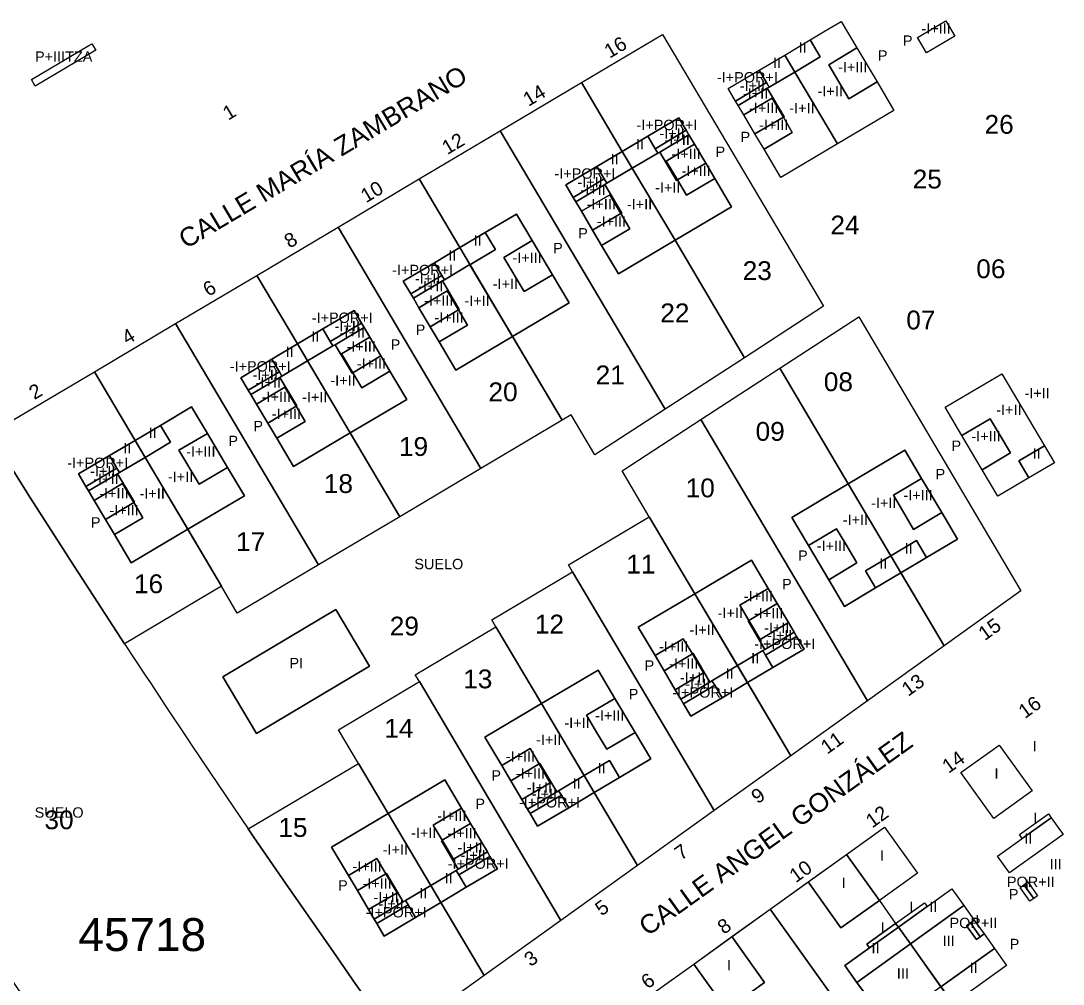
# Model space of a CAD drawing. Header units: millimetres. Extents: x 2440 to 3220, y 1839 to 2413.
# Drawn here: x 3109 to 3220, y 2310.1 to 2412.6 of the extents above; entities that cross this region are included whole.
import ezdxf
from ezdxf.enums import TextEntityAlignment as Align

# ---------------------------------------------------------------- set-up
doc = ezdxf.new("R2010")
doc.units = ezdxf.units.MM
for name, color, linetype in [('140200', 6, 'Continuous'), ('145101', 6, 'Continuous'), ('145201', 1, 'Continuous'), ('PG-AA', 8, 'Continuous'), ('PG-LI', 4, 'Continuous'), ('TXT_CALLE', 7, 'Continuous'), ('TXT_NUM_POLICIA', 7, 'Continuous')]:
    doc.layers.add(name, color=color, linetype=linetype)
doc.styles.add('Arial', font='Arial Regular.ttf')
doc.styles.get("Standard").update_dxf_attribs({"font": 'ARIAL.TTF'})

msp = doc.modelspace()

# ---------------------------------------------------------------- linework, layer by layer
at = {"layer": '140200'}
for points in [[(3186.06, 2376.78), (3178.68, 2389.27), (3173.05, 2398.73), (3168.71, 2406.05), (3177.35, 2411.17), (3194.49, 2382.27), (3186.06, 2376.78), (3186.06, 2376.78)], [(3177.63, 2371.31), (3160.07, 2400.92), (3168.71, 2406.05), (3173.05, 2398.73), (3178.68, 2389.27), (3186.06, 2376.78), (3177.63, 2371.31), (3177.63, 2371.31)], [(3166.65, 2370.12), (3155.76, 2388.49), (3151.43, 2395.8), (3160.07, 2400.92), (3177.63, 2371.31), (3170.14, 2366.44), (3167.61, 2370.69), (3166.65, 2370.12), (3166.65, 2370.12)], [(3158, 2365), (3142.79, 2390.67), (3151.43, 2395.8), (3155.76, 2388.49), (3166.65, 2370.12), (3158, 2365), (3158, 2365)], [(3149.36, 2359.86), (3138.47, 2378.24), (3134.14, 2385.54), (3142.79, 2390.67), (3158, 2365), (3149.36, 2359.86), (3149.36, 2359.86)], [(3140.71, 2354.75), (3125.5, 2380.42), (3134.14, 2385.54), (3138.47, 2378.24), (3149.36, 2359.86), (3140.71, 2354.75), (3140.71, 2354.75)], [(3130.38, 2352.47), (3121.18, 2367.98), (3116.85, 2375.29), (3125.5, 2380.42), (3140.71, 2354.75), (3132.07, 2349.62), (3130.38, 2352.47), (3130.38, 2352.47)], [(3207.33, 2346.14), (3197.11, 2363.37), (3189.82, 2375.65), (3198.22, 2381.12), (3215.49, 2351.99), (3207.33, 2346.14), (3207.33, 2346.14)], [(3120.07, 2346.35), (3115.93, 2352.68), (3114.32, 2355.2), (3113.23, 2356.88), (3109.99, 2361.93), (3105.73, 2368.71), (3116.85, 2375.29), (3121.18, 2367.98), (3130.38, 2352.47), (3120.07, 2346.35), (3120.07, 2346.35)], [(3199.16, 2340.29), (3181.43, 2370.2), (3189.82, 2375.65), (3197.11, 2363.37), (3207.33, 2346.14), (3199.16, 2340.29), (3199.16, 2340.29)], [(3175.92, 2359.85), (3173.03, 2364.73), (3181.43, 2370.2), (3199.16, 2340.29), (3190.99, 2334.43), (3180.78, 2351.67), (3175.92, 2359.85), (3175.92, 2359.85)], [(3105.73, 2368.71), (3109.99, 2361.93), (3113.23, 2356.88), (3114.32, 2355.2), (3115.93, 2352.68), (3120.07, 2346.35), (3122.26, 2343), (3122.83, 2342.18), (3124.47, 2339.68), (3126.7, 2336.35), (3127.24, 2335.51), (3130.03, 2331.37), (3133.24, 2326.66), (3133.8, 2325.82), (3137.19, 2320.87), (3142.33, 2313.49), (3144.63, 2310.22), (3145.78, 2308.58), (3146.94, 2306.95), (3148.86, 2304.26), (3145.85, 2302.12), (3124.48, 2286.81), (3112.85, 2303.66), (3101.71, 2319.79)], [(3167.76, 2354.01), (3167.31, 2354.76), (3175.92, 2359.85), (3180.78, 2351.67), (3190.99, 2334.43), (3182.83, 2328.6), (3167.76, 2354.01), (3167.76, 2354.01)], [(3159.6, 2348.16), (3159.16, 2348.91), (3167.76, 2354.01), (3182.83, 2328.6), (3174.67, 2322.75), (3170.07, 2330.52), (3164.46, 2339.98), (3159.6, 2348.16), (3159.6, 2348.16)], [(3151.45, 2342.32), (3151, 2343.06), (3159.6, 2348.16), (3164.46, 2339.98), (3170.07, 2330.52), (3174.67, 2322.75), (3166.51, 2316.9), (3151.45, 2342.32), (3151.45, 2342.32)], [(3144.98, 2333.62), (3142.84, 2337.21), (3151.45, 2342.32), (3166.51, 2316.9), (3158.35, 2311.05), (3148.13, 2328.29), (3144.98, 2333.62), (3144.98, 2333.62)], [(3158.35, 2311.05), (3148.86, 2304.26), (3146.94, 2306.95), (3145.78, 2308.58), (3144.63, 2310.22), (3142.33, 2313.49), (3137.19, 2320.87), (3133.8, 2325.82), (3133.24, 2326.66), (3144.98, 2333.62), (3148.13, 2328.29), (3158.35, 2311.05), (3158.35, 2311.05)], [(3209.8, 2288.73), (3188.78, 2318.1), (3196.91, 2323.92), (3200.42, 2319.04), (3202.15, 2316.6), (3202.45, 2316.2), (3208.26, 2308.06), (3217.74, 2294.82), (3209.8, 2288.73), (3209.8, 2288.73)], [(3187.46, 2302.77), (3185.89, 2304.96), (3184.15, 2307.4), (3180.66, 2312.28), (3188.78, 2318.1), (3209.8, 2288.73), (3201.86, 2282.64), (3187.46, 2302.77), (3187.46, 2302.77)], [(3193.91, 2276.55), (3172.52, 2306.45), (3180.66, 2312.28), (3184.15, 2307.4), (3185.89, 2304.96), (3187.46, 2302.77), (3201.86, 2282.64), (3193.91, 2276.55), (3193.91, 2276.55)]]:
    msp.add_lwpolyline(points, dxfattribs=at)
at = {"layer": 'PG-LI'}
for points in [[(3195.95, 2399.52), (3191.41, 2407.17), (3194.13, 2408.78), (3193.05, 2410.59), (3194.65, 2411.54), (3196.37, 2412.56), (3198.03, 2409.73), (3195.03, 2407.94), (3197.17, 2404.32), (3200.19, 2406.11), (3201.97, 2403.09), (3195.95, 2399.52), (3195.95, 2399.52)], [(3205.44, 2409.22), (3204.47, 2410.83), (3207.49, 2412.61), (3208.44, 2410.99), (3205.44, 2409.22), (3205.44, 2409.22)], [(3116.59, 2410.18), (3117, 2409.48), (3110.55, 2405.66), (3110.15, 2406.36), (3116.25, 2409.98), (3116.59, 2410.18), (3116.59, 2410.18)], [(3173.05, 2398.73), (3168.71, 2406.05), (3177.35, 2411.17), (3194.49, 2382.27), (3186.06, 2376.78), (3178.68, 2389.27), (3184.68, 2392.84), (3182.9, 2395.85), (3181.94, 2397.47), (3180.74, 2399.48), (3180.14, 2400.5), (3179.86, 2400.97), (3179.08, 2402.31), (3175.76, 2400.34), (3173.05, 2398.73), (3173.05, 2398.73)], [(3191.41, 2407.17), (3190.34, 2408.98), (3193.05, 2410.59), (3194.13, 2408.78), (3191.41, 2407.17), (3191.41, 2407.17)], [(3188.42, 2406.06), (3187.63, 2407.38), (3190.34, 2408.98), (3191.41, 2407.17), (3188.7, 2405.57), (3188.42, 2406.06), (3188.42, 2406.06)], [(3200.19, 2406.11), (3197.17, 2404.32), (3195.03, 2407.94), (3198.03, 2409.73), (3200.19, 2406.11), (3200.19, 2406.11)], [(3185.11, 2404.08), (3184.32, 2405.42), (3187.63, 2407.38), (3188.42, 2406.06), (3185.11, 2404.08), (3185.11, 2404.08)], [(3195.95, 2399.52), (3189.93, 2395.95), (3188.15, 2398.96), (3191.15, 2400.74), (3190.2, 2402.36), (3190.29, 2402.41), (3188.49, 2405.46), (3188.7, 2405.57), (3191.41, 2407.17), (3195.95, 2399.52), (3195.95, 2399.52)], [(3178.68, 2389.27), (3186.06, 2376.78), (3177.63, 2371.31), (3160.07, 2400.92), (3168.71, 2406.05), (3173.05, 2398.73), (3170.35, 2397.12), (3167.03, 2395.16), (3167.82, 2393.83), (3168.1, 2393.36), (3168.7, 2392.35), (3169.89, 2390.33), (3170.85, 2388.71), (3172.64, 2385.71), (3178.68, 2389.27), (3178.68, 2389.27)], [(3185.4, 2403.61), (3185.11, 2404.08), (3188.42, 2406.06), (3188.7, 2405.57), (3188.49, 2405.46), (3185.4, 2403.61), (3185.4, 2403.61)], [(3185.99, 2402.6), (3185.4, 2403.61), (3188.49, 2405.46), (3190.29, 2402.41), (3190.2, 2402.36), (3189, 2404.38), (3185.99, 2402.6), (3185.99, 2402.6)], [(3187.18, 2400.58), (3185.99, 2402.6), (3189, 2404.38), (3190.2, 2402.36), (3187.18, 2400.58), (3187.18, 2400.58)], [(3176.55, 2399.01), (3175.76, 2400.34), (3179.08, 2402.31), (3179.86, 2400.97), (3176.55, 2399.01), (3176.55, 2399.01)], [(3188.15, 2398.96), (3187.18, 2400.58), (3190.2, 2402.36), (3191.15, 2400.74), (3188.15, 2398.96), (3188.15, 2398.96)], [(3155.76, 2388.49), (3151.43, 2395.8), (3160.07, 2400.92), (3177.63, 2371.31), (3170.14, 2366.44), (3167.61, 2370.69), (3166.65, 2370.12), (3161.37, 2379.02), (3167.39, 2382.6), (3165.61, 2385.6), (3163.46, 2389.24), (3161.79, 2392.05), (3158.47, 2390.09), (3155.76, 2388.49), (3155.76, 2388.49)], [(3174.12, 2396.93), (3173.05, 2398.73), (3175.76, 2400.34), (3176.55, 2399.01), (3176.85, 2398.53), (3174.12, 2396.93), (3174.12, 2396.93)], [(3176.85, 2398.53), (3176.55, 2399.01), (3179.86, 2400.97), (3180.14, 2400.5), (3177.05, 2398.66), (3176.85, 2398.53), (3176.85, 2398.53)], [(3178.93, 2395.69), (3178.84, 2395.63), (3177.05, 2398.66), (3180.14, 2400.5), (3180.74, 2399.48), (3177.73, 2397.7), (3178.93, 2395.69), (3178.93, 2395.69)], [(3178.93, 2395.69), (3177.73, 2397.7), (3180.74, 2399.48), (3181.94, 2397.47), (3178.93, 2395.69), (3178.93, 2395.69)], [(3171.14, 2395.8), (3170.35, 2397.12), (3173.05, 2398.73), (3174.12, 2396.93), (3171.41, 2395.33), (3171.14, 2395.8), (3171.14, 2395.8)], [(3178.68, 2389.27), (3174.12, 2396.93), (3176.85, 2398.53), (3177.05, 2398.66), (3178.84, 2395.63), (3178.93, 2395.69), (3179.88, 2394.07), (3182.9, 2395.85), (3184.68, 2392.84), (3178.68, 2389.27), (3178.68, 2389.27)], [(3167.82, 2393.83), (3167.03, 2395.16), (3170.35, 2397.12), (3171.14, 2395.8), (3167.82, 2393.83), (3167.82, 2393.83)], [(3178.68, 2389.27), (3172.64, 2385.71), (3170.85, 2388.71), (3173.87, 2390.5), (3172.91, 2392.11), (3172.99, 2392.16), (3171.2, 2395.2), (3171.41, 2395.33), (3174.12, 2396.93), (3178.68, 2389.27), (3178.68, 2389.27)], [(3182.9, 2395.85), (3179.88, 2394.07), (3178.93, 2395.69), (3181.94, 2397.47), (3182.9, 2395.85), (3182.9, 2395.85)], [(3161.37, 2379.02), (3166.65, 2370.12), (3158, 2365), (3142.79, 2390.67), (3151.43, 2395.8), (3155.76, 2388.49), (3153.07, 2386.88), (3149.74, 2384.91), (3150.53, 2383.59), (3150.82, 2383.1), (3151.41, 2382.09), (3152.61, 2380.08), (3153.56, 2378.46), (3155.35, 2375.45), (3161.37, 2379.02), (3161.37, 2379.02)], [(3168.1, 2393.36), (3167.82, 2393.83), (3171.14, 2395.8), (3171.41, 2395.33), (3171.2, 2395.2), (3168.1, 2393.36), (3168.1, 2393.36)], [(3168.7, 2392.35), (3168.1, 2393.36), (3171.2, 2395.2), (3172.99, 2392.16), (3172.91, 2392.11), (3171.71, 2394.12), (3168.7, 2392.35), (3168.7, 2392.35)], [(3169.89, 2390.33), (3168.7, 2392.35), (3171.71, 2394.12), (3172.91, 2392.11), (3169.89, 2390.33), (3169.89, 2390.33)], [(3161.37, 2379.02), (3156.84, 2386.67), (3159.54, 2388.29), (3158.47, 2390.09), (3161.79, 2392.05), (3163.46, 2389.24), (3160.44, 2387.45), (3162.59, 2383.81), (3165.61, 2385.6), (3167.39, 2382.6), (3161.37, 2379.02), (3161.37, 2379.02)], [(3170.85, 2388.71), (3169.89, 2390.33), (3172.91, 2392.11), (3173.87, 2390.5), (3170.85, 2388.71), (3170.85, 2388.71)], [(3138.47, 2378.24), (3134.14, 2385.54), (3142.79, 2390.67), (3158, 2365), (3149.36, 2359.86), (3144.08, 2368.77), (3150.11, 2372.34), (3148.31, 2375.35), (3147.35, 2376.97), (3146.17, 2378.98), (3145.56, 2379.99), (3145.29, 2380.47), (3144.5, 2381.8), (3141.18, 2379.84), (3138.47, 2378.24), (3138.47, 2378.24)], [(3156.84, 2386.67), (3155.76, 2388.49), (3158.47, 2390.09), (3159.54, 2388.29), (3156.84, 2386.67), (3156.84, 2386.67)], [(3162.59, 2383.81), (3160.44, 2387.45), (3163.46, 2389.24), (3165.61, 2385.6), (3162.59, 2383.81), (3162.59, 2383.81)], [(3153.85, 2385.54), (3153.07, 2386.88), (3155.76, 2388.49), (3156.83, 2386.68), (3154.12, 2385.07), (3153.85, 2385.54), (3153.85, 2385.54)], [(3150.53, 2383.59), (3149.74, 2384.91), (3153.07, 2386.88), (3153.85, 2385.54), (3150.53, 2383.59), (3150.53, 2383.59)], [(3161.37, 2379.02), (3155.35, 2375.45), (3153.56, 2378.46), (3156.58, 2380.25), (3155.62, 2381.87), (3155.7, 2381.92), (3153.91, 2384.94), (3154.12, 2385.07), (3156.83, 2386.68), (3161.37, 2379.02), (3161.37, 2379.02)], [(3144.08, 2368.77), (3149.36, 2359.86), (3140.71, 2354.75), (3125.5, 2380.42), (3134.14, 2385.54), (3138.47, 2378.24), (3135.76, 2376.63), (3132.45, 2374.65), (3133.24, 2373.33), (3133.52, 2372.86), (3134.12, 2371.84), (3135.32, 2369.83), (3136.27, 2368.21), (3138.06, 2365.19), (3144.08, 2368.77), (3144.08, 2368.77)], [(3150.82, 2383.1), (3150.53, 2383.59), (3153.85, 2385.54), (3154.12, 2385.07), (3153.91, 2384.94), (3150.82, 2383.1), (3150.82, 2383.1)], [(3151.41, 2382.09), (3150.82, 2383.1), (3153.91, 2384.94), (3155.7, 2381.92), (3155.62, 2381.87), (3154.42, 2383.88), (3151.41, 2382.09), (3151.41, 2382.09)], [(3152.61, 2380.08), (3151.41, 2382.09), (3154.42, 2383.88), (3155.62, 2381.87), (3152.61, 2380.08), (3152.61, 2380.08)], [(3141.97, 2378.51), (3141.18, 2379.84), (3144.5, 2381.8), (3145.29, 2380.47), (3141.97, 2378.51), (3141.97, 2378.51)], [(3153.56, 2378.46), (3152.61, 2380.08), (3155.62, 2381.87), (3156.58, 2380.25), (3153.56, 2378.46), (3153.56, 2378.46)], [(3121.18, 2367.98), (3116.85, 2375.29), (3125.5, 2380.42), (3140.71, 2354.75), (3132.07, 2349.62), (3130.38, 2352.47), (3126.79, 2358.53), (3132.82, 2362.08), (3131.02, 2365.1), (3128.88, 2368.73), (3127.2, 2371.55), (3123.89, 2369.58), (3121.18, 2367.98), (3121.18, 2367.98)], [(3142.25, 2378.04), (3141.97, 2378.51), (3145.29, 2380.47), (3145.56, 2379.99), (3142.47, 2378.16), (3142.25, 2378.04), (3142.25, 2378.04)], [(3197.11, 2363.37), (3189.82, 2375.65), (3198.22, 2381.12), (3215.49, 2351.99), (3207.33, 2346.14), (3202.72, 2353.91), (3205.43, 2355.52), (3208.74, 2357.48), (3207.07, 2360.3), (3204.91, 2363.93), (3203.14, 2366.94), (3197.11, 2363.37), (3197.11, 2363.37)], [(3139.54, 2376.43), (3138.47, 2378.24), (3141.18, 2379.84), (3141.97, 2378.51), (3142.25, 2378.04), (3139.54, 2376.43), (3139.54, 2376.43)], [(3144.35, 2375.18), (3144.28, 2375.13), (3142.47, 2378.16), (3145.56, 2379.99), (3146.17, 2378.98), (3143.15, 2377.2), (3144.35, 2375.18), (3144.35, 2375.18)], [(3136.55, 2375.29), (3135.76, 2376.63), (3138.47, 2378.24), (3139.54, 2376.43), (3136.82, 2374.82), (3136.55, 2375.29), (3136.55, 2375.29)], [(3144.08, 2368.77), (3139.54, 2376.43), (3142.25, 2378.04), (3142.47, 2378.16), (3144.28, 2375.13), (3144.35, 2375.18), (3145.31, 2373.56), (3148.31, 2375.35), (3150.11, 2372.34), (3144.08, 2368.77), (3144.08, 2368.77)], [(3144.35, 2375.18), (3143.15, 2377.2), (3146.17, 2378.98), (3147.35, 2376.97), (3144.35, 2375.18), (3144.35, 2375.18)], [(3148.31, 2375.35), (3145.31, 2373.56), (3144.35, 2375.18), (3147.35, 2376.97), (3148.31, 2375.35), (3148.31, 2375.35)], [(3133.24, 2373.33), (3132.45, 2374.65), (3135.76, 2376.63), (3136.55, 2375.29), (3133.24, 2373.33), (3133.24, 2373.33)], [(3144.08, 2368.77), (3138.06, 2365.19), (3136.27, 2368.21), (3139.29, 2370), (3138.33, 2371.62), (3138.41, 2371.67), (3136.61, 2374.69), (3136.82, 2374.82), (3139.54, 2376.43), (3144.08, 2368.77), (3144.08, 2368.77)], [(3126.79, 2358.53), (3130.38, 2352.47), (3120.07, 2346.35), (3115.93, 2352.68), (3114.32, 2355.2), (3113.23, 2356.88), (3109.99, 2361.93), (3105.73, 2368.71), (3116.85, 2375.29), (3121.18, 2367.98), (3118.47, 2366.38), (3115.16, 2364.43), (3115.95, 2363.07), (3116.23, 2362.61), (3116.83, 2361.59), (3118.03, 2359.58), (3118.99, 2357.97), (3120.76, 2354.95), (3126.79, 2358.53), (3126.79, 2358.53)], [(3133.52, 2372.86), (3133.24, 2373.33), (3136.55, 2375.29), (3136.82, 2374.82), (3136.61, 2374.69), (3133.52, 2372.86), (3133.52, 2372.86)], [(3134.12, 2371.84), (3133.52, 2372.86), (3136.61, 2374.69), (3138.41, 2371.67), (3138.33, 2371.62), (3137.13, 2373.63), (3134.12, 2371.84), (3134.12, 2371.84)], [(3202.72, 2353.91), (3207.33, 2346.14), (3199.16, 2340.29), (3181.43, 2370.2), (3189.82, 2375.65), (3197.11, 2363.37), (3191.09, 2359.79), (3192.88, 2356.79), (3195.03, 2353.16), (3196.7, 2350.33), (3200.01, 2352.31), (3202.72, 2353.91), (3202.72, 2353.91)], [(3209.21, 2368.5), (3207.42, 2371.5), (3213.45, 2375.07), (3217.99, 2367.42), (3215.28, 2365.81), (3216.34, 2364), (3213.04, 2362.05), (3211.36, 2364.86), (3214.37, 2366.65), (3213.18, 2368.67), (3212.22, 2370.28), (3209.21, 2368.5), (3209.21, 2368.5)], [(3135.32, 2369.83), (3134.12, 2371.84), (3137.13, 2373.63), (3138.33, 2371.62), (3135.32, 2369.83), (3135.32, 2369.83)], [(3126.79, 2358.53), (3122.25, 2366.18), (3124.96, 2367.78), (3123.89, 2369.58), (3127.2, 2371.55), (3128.88, 2368.73), (3125.86, 2366.94), (3128.02, 2363.32), (3131.02, 2365.1), (3132.82, 2362.08), (3126.79, 2358.53), (3126.79, 2358.53)], [(3136.27, 2368.21), (3135.32, 2369.83), (3138.33, 2371.62), (3139.29, 2370), (3136.27, 2368.21), (3136.27, 2368.21)], [(3180.78, 2351.67), (3175.92, 2359.85), (3173.03, 2364.73), (3181.43, 2370.2), (3199.16, 2340.29), (3190.99, 2334.43), (3186.38, 2342.21), (3189.09, 2343.82), (3192.4, 2345.77), (3191.61, 2347.11), (3191.34, 2347.58), (3190.74, 2348.6), (3189.54, 2350.62), (3188.58, 2352.23), (3186.8, 2355.24), (3180.78, 2351.67), (3180.78, 2351.67)], [(3211.36, 2364.86), (3209.21, 2368.5), (3212.22, 2370.28), (3213.18, 2368.67), (3214.37, 2366.65), (3211.36, 2364.86), (3211.36, 2364.86)], [(3122.25, 2366.18), (3121.18, 2367.98), (3123.89, 2369.58), (3124.96, 2367.78), (3122.25, 2366.18), (3122.25, 2366.18)], [(3105.73, 2368.71), (3109.99, 2361.93), (3113.23, 2356.88), (3114.32, 2355.2), (3115.93, 2352.68), (3120.07, 2346.35), (3122.26, 2343), (3122.83, 2342.18), (3124.47, 2339.68), (3126.7, 2336.35), (3127.24, 2335.51), (3130.03, 2331.37), (3133.24, 2326.66), (3133.8, 2325.82), (3137.19, 2320.87), (3142.33, 2313.49), (3144.63, 2310.22), (3145.78, 2308.58), (3146.94, 2306.95), (3148.86, 2304.26), (3145.85, 2302.12), (3124.48, 2286.81), (3112.85, 2303.66), (3101.71, 2319.79)], [(3119.26, 2365.04), (3118.47, 2366.38), (3121.18, 2367.98), (3122.25, 2366.18), (3119.54, 2364.57), (3119.26, 2365.04), (3119.26, 2365.04)], [(3131.02, 2365.1), (3128.02, 2363.32), (3125.86, 2366.94), (3128.88, 2368.73), (3131.02, 2365.1), (3131.02, 2365.1)], [(3201.65, 2355.71), (3197.11, 2363.37), (3203.14, 2366.94), (3204.91, 2363.93), (3201.91, 2362.14), (3202.87, 2360.52), (3204.06, 2358.52), (3207.07, 2360.3), (3208.74, 2357.48), (3205.43, 2355.52), (3204.36, 2357.32), (3201.65, 2355.71), (3201.65, 2355.71)], [(3216.34, 2364), (3215.28, 2365.81), (3217.99, 2367.42), (3219.06, 2365.61), (3216.34, 2364), (3216.34, 2364)], [(3115.95, 2363.07), (3115.16, 2364.43), (3118.47, 2366.38), (3119.26, 2365.04), (3115.95, 2363.07), (3115.95, 2363.07)], [(3126.79, 2358.53), (3120.76, 2354.95), (3118.99, 2357.97), (3122, 2359.74), (3121.04, 2361.36), (3121.12, 2361.42), (3119.32, 2364.44), (3119.54, 2364.57), (3122.25, 2366.18), (3126.79, 2358.53), (3126.79, 2358.53)], [(3116.23, 2362.61), (3115.95, 2363.07), (3119.26, 2365.04), (3119.54, 2364.57), (3119.32, 2364.44), (3116.23, 2362.61), (3116.23, 2362.61)], [(3116.83, 2361.59), (3116.23, 2362.61), (3119.32, 2364.44), (3121.12, 2361.42), (3121.04, 2361.36), (3119.85, 2363.38), (3116.83, 2361.59), (3116.83, 2361.59)], [(3207.07, 2360.3), (3204.06, 2358.52), (3202.87, 2360.52), (3201.91, 2362.14), (3204.91, 2363.93), (3207.07, 2360.3), (3207.07, 2360.3)], [(3118.03, 2359.58), (3116.83, 2361.59), (3119.85, 2363.38), (3121.04, 2361.36), (3118.03, 2359.58), (3118.03, 2359.58)], [(3192.88, 2356.79), (3191.09, 2359.79), (3197.11, 2363.37), (3201.65, 2355.71), (3198.94, 2354.11), (3200.01, 2352.31), (3196.7, 2350.33), (3195.03, 2353.16), (3198.03, 2354.94), (3196.84, 2356.96), (3195.87, 2358.58), (3192.88, 2356.79), (3192.88, 2356.79)], [(3118.99, 2357.97), (3118.03, 2359.58), (3121.04, 2361.36), (3122, 2359.74), (3118.99, 2357.97), (3118.99, 2357.97)], [(3186.38, 2342.21), (3190.99, 2334.43), (3182.83, 2328.6), (3167.76, 2354.01), (3167.31, 2354.76), (3175.92, 2359.85), (3180.78, 2351.67), (3174.75, 2348.1), (3176.54, 2345.09), (3177.5, 2343.47), (3178.69, 2341.46), (3179.29, 2340.44), (3179.57, 2339.97), (3180.36, 2338.64), (3183.67, 2340.6), (3186.38, 2342.21), (3186.38, 2342.21)], [(3195.03, 2353.16), (3192.88, 2356.79), (3195.87, 2358.58), (3196.84, 2356.96), (3198.03, 2354.94), (3195.03, 2353.16), (3195.03, 2353.16)], [(3202.72, 2353.91), (3201.65, 2355.71), (3204.36, 2357.32), (3205.43, 2355.52), (3202.72, 2353.91), (3202.72, 2353.91)], [(3200.01, 2352.31), (3198.94, 2354.11), (3201.65, 2355.71), (3202.72, 2353.91), (3200.01, 2352.31), (3200.01, 2352.31)], [(3185.31, 2344.02), (3180.78, 2351.67), (3186.8, 2355.24), (3188.58, 2352.23), (3185.57, 2350.45), (3186.53, 2348.83), (3186.45, 2348.78), (3188.23, 2345.75), (3188.02, 2345.62), (3185.31, 2344.02), (3185.31, 2344.02)], [(3164.46, 2339.98), (3159.6, 2348.16), (3159.16, 2348.91), (3167.76, 2354.01), (3182.83, 2328.6), (3174.67, 2322.75), (3170.07, 2330.52), (3172.77, 2332.12), (3176.09, 2334.09), (3174.42, 2336.91), (3172.26, 2340.54), (3170.48, 2343.55), (3164.46, 2339.98), (3164.46, 2339.98)], [(3176.54, 2345.09), (3174.75, 2348.1), (3180.78, 2351.67), (3185.31, 2344.02), (3182.6, 2342.41), (3182.39, 2342.28), (3180.59, 2345.3), (3180.51, 2345.26), (3179.55, 2346.87), (3176.54, 2345.09), (3176.54, 2345.09)], [(3186.53, 2348.83), (3185.57, 2350.45), (3188.58, 2352.23), (3189.54, 2350.62), (3186.53, 2348.83), (3186.53, 2348.83)], [(3190.74, 2348.6), (3187.72, 2346.81), (3186.53, 2348.83), (3189.54, 2350.62), (3190.74, 2348.6), (3190.74, 2348.6)], [(3134.1, 2336.8), (3130.53, 2342.84), (3142.57, 2349.98), (3146.15, 2343.96), (3134.1, 2336.8), (3134.1, 2336.8)], [(3134.1, 2336.8), (3146.15, 2343.96), (3142.57, 2349.98), (3130.53, 2342.84), (3134.1, 2336.8), (3134.1, 2336.8)], [(3170.07, 2330.52), (3174.67, 2322.75), (3166.51, 2316.9), (3151.45, 2342.32), (3151, 2343.06), (3159.6, 2348.16), (3164.46, 2339.98), (3158.43, 2336.41), (3160.22, 2333.4), (3161.19, 2331.78), (3162.37, 2329.77), (3162.97, 2328.76), (3163.25, 2328.28), (3164.04, 2326.95), (3167.35, 2328.91), (3170.07, 2330.52), (3170.07, 2330.52)], [(3188.23, 2345.75), (3186.45, 2348.78), (3186.53, 2348.83), (3187.72, 2346.81), (3190.74, 2348.6), (3191.34, 2347.58), (3188.23, 2345.75), (3188.23, 2345.75)], [(3177.5, 2343.47), (3176.54, 2345.09), (3179.55, 2346.87), (3180.51, 2345.26), (3177.5, 2343.47), (3177.5, 2343.47)], [(3188.3, 2345.14), (3188.02, 2345.62), (3188.23, 2345.75), (3191.34, 2347.58), (3191.61, 2347.11), (3188.3, 2345.14), (3188.3, 2345.14)], [(3189.09, 2343.82), (3188.3, 2345.14), (3191.61, 2347.11), (3192.4, 2345.77), (3189.09, 2343.82), (3189.09, 2343.82)], [(3178.69, 2341.46), (3177.5, 2343.47), (3180.51, 2345.26), (3181.71, 2343.25), (3178.69, 2341.46), (3178.69, 2341.46)], [(3179.29, 2340.44), (3178.69, 2341.46), (3181.71, 2343.25), (3180.51, 2345.26), (3180.59, 2345.3), (3182.39, 2342.28), (3179.29, 2340.44), (3179.29, 2340.44)], [(3186.38, 2342.21), (3185.31, 2344.02), (3188.02, 2345.62), (3188.3, 2345.14), (3189.09, 2343.82), (3186.38, 2342.21), (3186.38, 2342.21)], [(3169, 2332.33), (3164.46, 2339.98), (3170.48, 2343.55), (3172.26, 2340.54), (3169.25, 2338.75), (3170.21, 2337.12), (3171.4, 2335.13), (3174.42, 2336.91), (3176.09, 2334.09), (3172.77, 2332.12), (3171.7, 2333.93), (3169, 2332.33), (3169, 2332.33)], [(3182.89, 2341.94), (3182.6, 2342.41), (3185.31, 2344.02), (3186.38, 2342.21), (3183.67, 2340.6), (3182.89, 2341.94), (3182.89, 2341.94)], [(3179.57, 2339.97), (3179.29, 2340.44), (3182.39, 2342.28), (3182.6, 2342.41), (3182.89, 2341.94), (3179.57, 2339.97), (3179.57, 2339.97)], [(3148.13, 2328.29), (3144.98, 2333.62), (3142.84, 2337.21), (3151.45, 2342.32), (3166.51, 2316.9), (3158.35, 2311.05), (3153.74, 2318.82), (3156.45, 2320.44), (3159.76, 2322.39), (3158.97, 2323.73), (3158.7, 2324.2), (3158.1, 2325.22), (3156.9, 2327.23), (3155.94, 2328.85), (3154.16, 2331.86), (3148.13, 2328.29), (3148.13, 2328.29)], [(3183.67, 2340.6), (3180.36, 2338.64), (3179.57, 2339.97), (3182.89, 2341.94), (3183.67, 2340.6), (3183.67, 2340.6)], [(3174.42, 2336.91), (3171.4, 2335.13), (3170.21, 2337.12), (3169.25, 2338.75), (3172.26, 2340.54), (3174.42, 2336.91), (3174.42, 2336.91)], [(3160.22, 2333.4), (3158.43, 2336.41), (3164.46, 2339.98), (3169, 2332.33), (3166.28, 2330.71), (3166.07, 2330.6), (3164.27, 2333.62), (3164.19, 2333.57), (3163.23, 2335.19), (3160.22, 2333.4), (3160.22, 2333.4)], [(3161.19, 2331.78), (3160.22, 2333.4), (3163.23, 2335.19), (3164.19, 2333.57), (3161.19, 2331.78), (3161.19, 2331.78)], [(3216.67, 2330.69), (3212.61, 2327.77), (3209.11, 2332.65), (3213.18, 2335.56), (3216.67, 2330.69), (3216.67, 2330.69)], [(3153.74, 2318.82), (3158.35, 2311.05), (3148.86, 2304.26), (3146.94, 2306.95), (3145.78, 2308.58), (3144.63, 2310.22), (3142.33, 2313.49), (3137.19, 2320.87), (3133.8, 2325.82), (3133.24, 2326.66), (3144.98, 2333.62), (3148.13, 2328.29), (3142.11, 2324.72), (3143.9, 2321.7), (3144.85, 2320.1), (3146.05, 2318.08), (3146.65, 2317.06), (3146.93, 2316.59), (3147.72, 2315.25), (3151.03, 2317.22), (3153.74, 2318.82), (3153.74, 2318.82)], [(3162.37, 2329.77), (3161.19, 2331.78), (3164.19, 2333.57), (3165.39, 2331.55), (3162.37, 2329.77), (3162.37, 2329.77)], [(3162.97, 2328.76), (3162.37, 2329.77), (3165.39, 2331.55), (3164.19, 2333.57), (3164.27, 2333.62), (3166.07, 2330.6), (3162.97, 2328.76), (3162.97, 2328.76)], [(3170.07, 2330.52), (3169, 2332.33), (3171.7, 2333.93), (3172.77, 2332.12), (3170.07, 2330.52), (3170.07, 2330.52)], [(3152.67, 2320.63), (3148.13, 2328.29), (3154.16, 2331.86), (3155.94, 2328.85), (3152.93, 2327.06), (3153.89, 2325.45), (3153.81, 2325.4), (3155.59, 2322.36), (3155.38, 2322.24), (3152.67, 2320.63), (3152.67, 2320.63)], [(3166.57, 2330.24), (3166.28, 2330.71), (3169, 2332.33), (3170.07, 2330.52), (3167.35, 2328.91), (3166.57, 2330.24), (3166.57, 2330.24)], [(3163.25, 2328.28), (3162.97, 2328.76), (3166.07, 2330.6), (3166.28, 2330.71), (3166.57, 2330.24), (3163.25, 2328.28), (3163.25, 2328.28)], [(3167.35, 2328.91), (3164.04, 2326.95), (3163.25, 2328.28), (3166.57, 2330.24), (3167.35, 2328.91), (3167.35, 2328.91)], [(3143.9, 2321.7), (3142.11, 2324.72), (3148.13, 2328.29), (3152.67, 2320.63), (3149.96, 2319.03), (3149.74, 2318.9), (3147.95, 2321.92), (3147.87, 2321.87), (3146.91, 2323.49), (3143.9, 2321.7), (3143.9, 2321.7)], [(3153.89, 2325.45), (3152.93, 2327.06), (3155.94, 2328.85), (3156.9, 2327.23), (3153.89, 2325.45), (3153.89, 2325.45)], [(3215.63, 2325.64), (3215.34, 2326.05), (3218.41, 2328.25), (3218.71, 2327.84), (3215.63, 2325.64), (3215.63, 2325.64)], [(3158.1, 2325.22), (3155.08, 2323.43), (3153.89, 2325.45), (3156.9, 2327.23), (3158.1, 2325.22), (3158.1, 2325.22)], [(3214.29, 2321.98), (3213.01, 2323.77), (3215.63, 2325.64), (3218.71, 2327.84), (3219.99, 2326.05), (3214.29, 2321.98), (3214.29, 2321.98)], [(3200.42, 2319.04), (3196.91, 2323.92), (3200.98, 2326.83), (3204.47, 2321.96), (3200.42, 2319.04), (3200.42, 2319.04)], [(3155.59, 2322.36), (3153.81, 2325.4), (3153.89, 2325.45), (3155.08, 2323.43), (3158.1, 2325.22), (3158.7, 2324.2), (3155.59, 2322.36), (3155.59, 2322.36)], [(3155.66, 2321.76), (3155.38, 2322.24), (3155.59, 2322.36), (3158.7, 2324.2), (3158.97, 2323.73), (3155.66, 2321.76), (3155.66, 2321.76)], [(3156.45, 2320.44), (3155.66, 2321.76), (3158.97, 2323.73), (3159.76, 2322.39), (3156.45, 2320.44), (3156.45, 2320.44)], [(3200.42, 2319.04), (3196.33, 2316.13), (3192.85, 2321.01), (3196.91, 2323.92), (3200.42, 2319.04), (3200.42, 2319.04)], [(3144.85, 2320.1), (3143.9, 2321.7), (3146.91, 2323.49), (3147.87, 2321.87), (3144.85, 2320.1), (3144.85, 2320.1)], [(3146.05, 2318.08), (3144.85, 2320.1), (3147.87, 2321.87), (3149.07, 2319.86), (3146.05, 2318.08), (3146.05, 2318.08)], [(3146.65, 2317.06), (3146.05, 2318.08), (3149.07, 2319.86), (3147.87, 2321.87), (3147.95, 2321.92), (3149.74, 2318.9), (3146.65, 2317.06), (3146.65, 2317.06)], [(3153.74, 2318.82), (3152.67, 2320.63), (3155.38, 2322.24), (3155.66, 2321.76), (3156.45, 2320.44), (3153.74, 2318.82), (3153.74, 2318.82)], [(3150.25, 2318.56), (3149.96, 2319.03), (3152.67, 2320.63), (3153.74, 2318.82), (3151.03, 2317.22), (3150.25, 2318.56), (3150.25, 2318.56)], [(3208.26, 2308.06), (3217.74, 2294.82), (3209.8, 2288.73), (3188.78, 2318.1), (3192.85, 2321.01), (3196.33, 2316.13), (3200.42, 2319.04), (3202.15, 2316.6), (3199.08, 2314.4), (3199.37, 2313.99), (3196.75, 2312.12), (3198.03, 2310.33), (3199.14, 2308.78), (3200.18, 2307.33), (3201.29, 2305.78), (3202.57, 2303.99), (3208.26, 2308.06), (3208.26, 2308.06)], [(3203.73, 2314.41), (3202.45, 2316.2), (3205.51, 2318.4), (3208.14, 2320.28), (3209.41, 2318.49), (3203.73, 2314.41), (3203.73, 2314.41)], [(3216.45, 2318.97), (3215.4, 2320.43), (3215.81, 2320.72), (3216.86, 2319.26), (3216.45, 2318.97), (3216.45, 2318.97)], [(3216.86, 2319.26), (3215.81, 2320.72), (3216.21, 2321.01), (3217.26, 2319.54), (3216.86, 2319.26), (3216.86, 2319.26)], [(3146.93, 2316.59), (3146.65, 2317.06), (3149.74, 2318.9), (3149.96, 2319.03), (3150.25, 2318.56), (3146.93, 2316.59), (3146.93, 2316.59)], [(3151.03, 2317.22), (3147.72, 2315.25), (3146.93, 2316.59), (3150.25, 2318.56), (3151.03, 2317.22), (3151.03, 2317.22)], [(3185.89, 2304.96), (3184.15, 2307.4), (3188.21, 2310.31), (3184.72, 2315.19), (3188.78, 2318.1), (3209.8, 2288.73), (3201.86, 2282.64), (3192, 2296.42), (3197.69, 2300.5), (3196.41, 2302.29), (3195.31, 2303.82), (3194.26, 2305.29), (3193.15, 2306.84), (3191.87, 2308.63), (3189.25, 2306.75), (3188.96, 2307.15), (3185.89, 2304.96), (3185.89, 2304.96)], [(3202.45, 2316.2), (3202.15, 2316.6), (3205.23, 2318.8), (3205.51, 2318.4), (3202.45, 2316.2), (3202.45, 2316.2)], [(3206.98, 2309.85), (3203.73, 2314.41), (3209.41, 2318.49), (3210.52, 2316.94), (3210.12, 2316.65), (3209.71, 2316.35), (3210.76, 2314.9), (3211.16, 2315.18), (3211.57, 2315.48), (3212.68, 2313.93), (3206.98, 2309.85), (3206.98, 2309.85)], [(3211.16, 2315.18), (3210.12, 2316.65), (3210.52, 2316.94), (3211.57, 2315.48), (3211.16, 2315.18), (3211.16, 2315.18)], [(3198.03, 2310.33), (3196.75, 2312.12), (3199.37, 2313.99), (3202.45, 2316.2), (3203.73, 2314.41), (3198.03, 2310.33), (3198.03, 2310.33)], [(3199.37, 2313.99), (3199.08, 2314.4), (3202.15, 2316.6), (3202.45, 2316.2), (3199.37, 2313.99), (3199.37, 2313.99)], [(3211.16, 2315.18), (3210.76, 2314.9), (3209.71, 2316.35), (3210.12, 2316.65), (3211.16, 2315.18), (3211.16, 2315.18)], [(3184.15, 2307.4), (3180.66, 2312.28), (3184.72, 2315.19), (3188.21, 2310.31), (3184.15, 2307.4), (3184.15, 2307.4)], [(3199.14, 2308.78), (3198.03, 2310.33), (3203.73, 2314.41), (3206.98, 2309.85), (3201.29, 2305.78), (3200.18, 2307.33), (3200.59, 2307.61), (3201, 2307.9), (3199.95, 2309.37), (3199.55, 2309.08), (3199.14, 2308.78), (3199.14, 2308.78)], [(3208.26, 2308.06), (3206.98, 2309.85), (3212.68, 2313.93), (3213.95, 2312.14), (3208.26, 2308.06), (3208.26, 2308.06)], [(3184.15, 2307.4), (3180.08, 2304.49), (3176.58, 2309.36), (3180.66, 2312.28), (3184.15, 2307.4), (3184.15, 2307.4)]]:
    msp.add_lwpolyline(points, dxfattribs=at)

# ---------------------------------------------------------------- texts
at = {"layer": '145101'}
msp.add_text('45718', height=3.5, dxfattribs=at).set_placement((3121.95, 2312.61), align=Align.BOTTOM_CENTER)
at = {"layer": '145201'}
for s, p in [('26', (3213.17, 2400)), ('25', (3205.52, 2394.18)), ('24', (3196.76, 2389.29)), ('23', (3187.42, 2384.44)), ('06', (3212.29, 2384.64)), ('22', (3178.65, 2379.95)), ('07', (3204.84, 2379.19)), ('21', (3171.77, 2373.35)), ('08', (3196.06, 2372.62)), ('20', (3160.36, 2371.55)), ('09', (3188.8, 2367.34)), ('19', (3150.83, 2365.73)), ('18', (3142.83, 2361.79)), ('10', (3181.35, 2361.33)), ('17', (3133.48, 2355.61)), ('11', (3175.03, 2353.22)), ('16', (3122.62, 2351.13)), ('29', (3149.85, 2346.63)), ('12', (3165.3, 2346.84)), ('13', (3157.67, 2341.01)), ('14', (3149.27, 2335.75)), ('30', (3113.09, 2326.02)), ('15', (3137.99, 2325.2))]:
    msp.add_text(s, height=2, dxfattribs=at).set_placement(p, align=Align.BOTTOM_CENTER)
at = {"layer": 'PG-AA'}
for s, p in [('-I+III', (3206.46, 2410.92)), ('II', (3192.24, 2408.89)), ('P', (3203.44, 2409.63)), ('P+IIITZA', (3113.59, 2407.93)), ('P', (3200.78, 2408.05)), ('II', (3189.52, 2407.28)), ('-I+III', (3197.59, 2406.82)), ('-I+POR+I', (3186.37, 2405.73)), ('-I+II', (3186.91, 2404.83)), ('-I+II', (3195.19, 2404.25)), ('-I+II', (3187.24, 2404.02)), ('-I+III', (3188.1, 2402.47)), ('-I+II', (3192.18, 2402.46)), ('-I+POR+I', (3177.81, 2400.66)), ('-I+III', (3189.17, 2400.66)), ('-I+II', (3178.35, 2399.76)), ('-I+II', (3178.9, 2399.07)), ('P', (3186.15, 2399.38)), ('II', (3174.94, 2398.63)), ('-I+III', (3179.84, 2397.58)), ('P', (3183.49, 2397.81)), ('II', (3172.24, 2397.03)), ('-I+POR+I', (3169.08, 2395.49)), ('-I+III', (3180.92, 2395.78)), ('-I+II', (3169.62, 2394.58)), ('-I+II', (3169.95, 2393.77)), ('-I+II', (3177.9, 2394)), ('-I+III', (3170.81, 2392.24)), ('-I+II', (3174.89, 2392.22)), ('-I+III', (3171.89, 2390.4)), ('P', (3168.87, 2389.13)), ('II', (3157.65, 2388.38)), ('II', (3154.95, 2386.78)), ('-I+III', (3162.91, 2386.54)), ('P', (3166.2, 2387.56)), ('-I+POR+I', (3151.8, 2385.23)), ('-I+II', (3152.33, 2384.32)), ('-I+II', (3152.66, 2383.52)), ('-I+II', (3160.6, 2383.75)), ('-I+III', (3153.52, 2381.98)), ('-I+II', (3157.6, 2381.96)), ('-I+POR+I', (3143.24, 2380.15)), ('-I+III', (3154.61, 2380.17)), ('-I+II', (3143.77, 2379.26)), ('P', (3151.57, 2378.88)), ('II', (3140.36, 2378.14)), ('-I+II', (3144.31, 2378.57)), ('II', (3137.65, 2376.52)), ('-I+III', (3145.26, 2377.09)), ('P', (3148.91, 2377.3)), ('-I+POR+I', (3134.51, 2374.98)), ('-I+III', (3146.34, 2375.27)), ('-I+II', (3135.04, 2374.07)), ('-I+II', (3135.37, 2373.27)), ('-I+II', (3143.32, 2373.49)), ('-I+II', (3217.22, 2372.13)), ('-I+III', (3136.22, 2371.74)), ('-I+II', (3140.31, 2371.7)), ('-I+III', (3137.3, 2369.92)), ('-I+II', (3214.21, 2370.36)), ('II', (3123.07, 2367.89)), ('P', (3134.29, 2368.63)), ('P', (3131.63, 2367.05)), ('P', (3208.61, 2366.54)), ('-I+III', (3211.77, 2367.54)), ('II', (3120.36, 2366.28)), ('-I+III', (3128.19, 2365.91)), ('II', (3217.17, 2365.71)), ('-I+POR+I', (3117.21, 2364.72)), ('-I+II', (3117.75, 2363.83)), ('-I+II', (3126.03, 2363.24)), ('P', (3206.91, 2363.52)), ('-I+II', (3118.08, 2363.01)), ('-I+III', (3118.93, 2361.48)), ('-I+II', (3123.01, 2361.46)), ('-I+III', (3204.54, 2361.27)), ('-I+II', (3200.89, 2360.45)), ('-I+III', (3120.01, 2359.67)), ('P', (3116.99, 2358.38)), ('-I+II', (3197.87, 2358.66)), ('-I+III', (3195.32, 2355.88)), ('II', (3203.54, 2355.62)), ('P', (3192.28, 2354.85)), ('SUELO', (3153.52, 2353.95)), ('II', (3200.83, 2354)), ('P', (3190.57, 2351.82)), ('-I+III', (3187.55, 2350.54)), ('-I+II', (3184.55, 2348.75)), ('-I+III', (3188.63, 2348.72)), ('-I+II', (3181.54, 2346.95)), ('-I+II', (3189.49, 2347.17)), ('-I+POR+I', (3190.35, 2345.46)), ('-I+II', (3189.82, 2346.37)), ('-I+III', (3178.52, 2345.17)), ('PI', (3138.35, 2343.41)), ('-I+III', (3179.6, 2343.36)), ('II', (3187.2, 2343.92)), ('P', (3175.94, 2343.15)), ('II', (3184.5, 2342.31)), ('-I+II', (3180.54, 2341.88)), ('-I+II', (3181.09, 2341.19)), ('P', (3174.25, 2340.12)), ('-I+POR+I', (3181.62, 2340.29)), ('-I+III', (3171.71, 2337.84)), ('-I+II', (3168.23, 2337.05)), ('-I+II', (3165.22, 2335.26)), ('I', (3216.95, 2334.58)), ('-I+III', (3162.2, 2333.49)), ('II', (3170.87, 2332.23)), ('P', (3159.63, 2331.46)), ('-I+III', (3163.28, 2331.68)), ('I', (3212.89, 2331.67)), ('-I+II', (3164.22, 2330.18)), ('II', (3168.18, 2330.62)), ('-I+II', (3164.77, 2329.5)), ('P', (3157.93, 2328.44)), ('-I+POR+I', (3165.3, 2328.6)), ('SUELO', (3113.1, 2327.52)), ('-I+III', (3154.91, 2327.16)), ('I', (3217.02, 2326.95)), ('-I+II', (3151.92, 2325.35)), ('-I+III', (3155.99, 2325.33)), ('II', (3216.27, 2324.74)), ('-I+II', (3148.89, 2323.57)), ('-I+II', (3156.85, 2323.8)), ('-I+POR+I', (3157.71, 2322.08)), ('-I+II', (3157.18, 2322.98)), ('I', (3200.69, 2322.94)), ('-I+III', (3145.88, 2321.79)), ('III', (3219.18, 2322.03)), ('-I+III', (3146.96, 2319.98)), ('II', (3154.56, 2320.53)), ('I', (3196.62, 2320.03)), ('POR+II', (3216.54, 2320.14)), ('P', (3143.31, 2319.77)), ('II', (3151.86, 2318.92)), ('P', (3214.71, 2318.83)), ('I', (3216.12, 2319.84)), ('-I+II', (3147.9, 2318.5)), ('-I+II', (3148.44, 2317.81)), ('-I+POR+I', (3148.98, 2316.91)), ('I', (3203.84, 2317.5)), ('II', (3206.16, 2317.5)), ('POR+II', (3210.43, 2315.77)), ('I', (3210.84, 2316.07)), ('I', (3200.76, 2315.3)), ('III', (3207.8, 2313.88)), ('P', (3214.81, 2313.53)), ('II', (3200.01, 2313.1)), ('I', (3184.43, 2311.29)), ('II', (3210.47, 2311.01)), ('III', (3202.92, 2310.39))]:
    msp.add_text(s, height=1.1, dxfattribs=at).set_placement(p, align=Align.BOTTOM_CENTER)
at = {"layer": 'TXT_CALLE', "style": 'Arial'}
for s, rotation, p in [('CALLE MARÍA ZAMBRANO', 30.73, (3126.6, 2388.31, 614.03)), ('CALLE ANGEL GONZÁLEZ', 35.6, (3175.74, 2315.18, 617.16)), ('AVENIDA DE JOSÉ HIERRO', 303.9569, (3089.57, 2323.89, 489.92))]:
    msp.add_text(s, height=2, rotation=rotation, dxfattribs=at).set_placement(p)
at = {"layer": 'TXT_NUM_POLICIA', "style": 'Arial'}
for s, rotation, p in [('16', 30.68, (3172.93, 2408.78)), ('14', 30.67, (3164.29, 2403.66)), ('1', 31.1, (3131.83, 2401.9)), ('12', 30.64, (3155.65, 2398.53)), ('10', 30.68, (3147, 2393.41)), ('8', 30.69, (3138.36, 2388.28)), ('6', 30.67, (3129.71, 2383.15)), ('4', 30.64, (3121.07, 2378.03)), ('2', 30.63, (3111.19, 2372.17)), ('15', 35.61, (3212.85, 2346.93)), ('13', 35.61, (3204.69, 2341)), ('16', 35.6, (3217.12, 2338.64)), ('11', 35.63, (3196.07, 2334.85)), ('14', 35.61, (3208.99, 2332.81)), ('9', 35.6, (3188.2, 2329.23)), ('12', 35.6, (3200.86, 2326.99)), ('7', 35.61, (3180.04, 2323.23)), ('10', 35.61, (3192.73, 2321.17)), ('5', 35.64, (3171.58, 2317.31)), ('8', 35.63, (3184.6, 2315.35)), ('3', 35.61, (3164.02, 2311.91)), ('6', 35.57, (3176.47, 2309.53))]:
    msp.add_text(s, height=1.5, rotation=rotation, dxfattribs=at).set_placement(p, align=Align.BOTTOM_CENTER)

doc.saveas('drawing.dxf')
